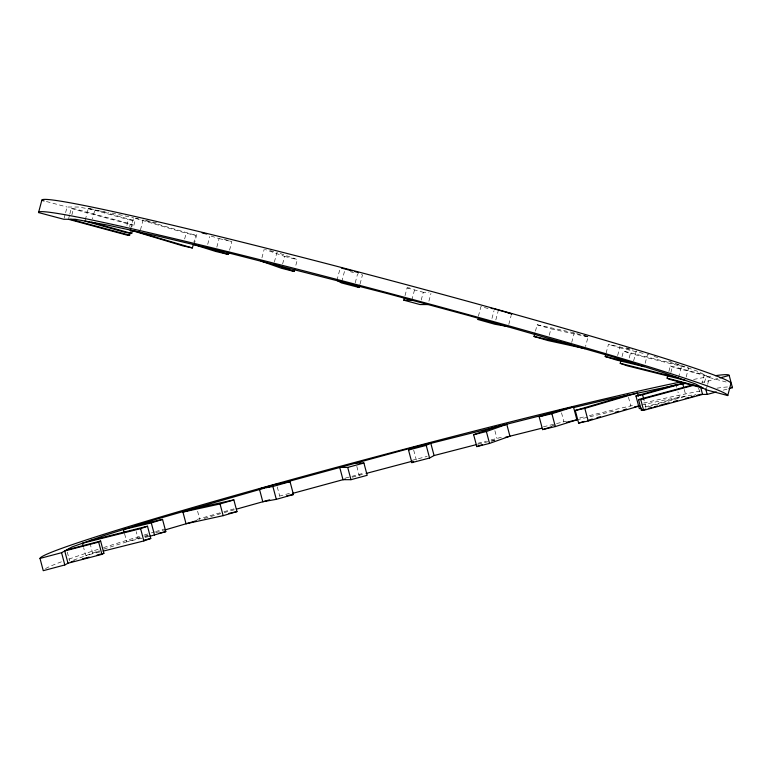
<?xml version="1.0" encoding="UTF-8"?>
<svg xmlns="http://www.w3.org/2000/svg" width="771" height="771" viewBox="0 0 771 771"><rect width="100%" height="100%" fill="white"/><g stroke="black" fill="none" stroke-linecap="round" stroke-linejoin="round"><path stroke-width="0.58" stroke-dasharray="3.85 2.89" d="M64.128 218.174L65.304 213.712M65.602 212.594L67.087 207.023L78.411 207.023L108.557 212.43M68.725 218.212L69.583 214.974M69.862 213.895L71.298 208.507L73.553 208.507L132.487 224.438L131.629 227.667M71.838 214.974L73.553 208.507M85.263 219.928L88.318 208.411L94.939 209.596L92.472 218.887M126.897 225.402L128.429 219.658L135.041 220.843L133.21 227.734M129.653 226.597L130.232 224.438L132.487 224.438M130.598 228.948L133.566 217.808L186.168 233.237L195.728 235.328L193.897 242.219M140.457 229.922L143.127 219.889L139.936 219.195M184.645 238.971L186.168 233.237M194.09 244.686L197.347 232.428M207.707 244.368L209.779 236.562M216.824 247.154L219.099 238.586L211.148 236.09M229.546 250.18L231.83 241.612L223.869 239.116M261.928 257.822L264.222 249.178M274.37 262.092L276.953 252.368L297.355 259.586L295.351 267.151M282.62 263.961L284.624 256.396L265.359 249.573M336.927 280.413L339.895 269.272M341.736 281.743L344.782 270.255M355.229 282.803L357.59 273.888M360.047 284.056L362.486 274.871L358.062 273.715M405.006 295.707L407.078 287.901L411.647 287.901M411.801 300.179L415.058 287.92M421.217 300.092L423.289 292.276L428.994 292.276M428.898 301.21L430.97 293.414M478.396 316.187L480.959 306.54L490.105 309.104M491.956 318.471L494.028 310.674M495.82 319.917L498.105 311.349M508.793 324.398L511.163 315.484M535.45 331.154L537.146 324.774L574.25 332.879L588.061 336.937L585.517 346.516M549.26 335.212L550.957 328.822L588.061 336.937M571.706 342.459L574.25 332.879M606.093 353.176L608.464 344.261L632.808 350.044M617.638 355.576L619.711 347.779L608.464 344.261M622.024 356.665L623.498 351.094L681.651 365.666L678.692 376.807M629.213 357.995L630.399 353.532L623.498 351.094M633.617 360.905L636.287 350.872M645.163 363.314L647.534 354.39L649.712 355.074M668.891 371.468L670.375 365.897L704.299 374.745L702.227 382.541M670.857 372.547L672.341 366.977L670.375 365.897M686.18 377.019L688.542 368.104L630.399 353.532M704.492 382.512L706.265 375.824L672.341 366.977M706.477 388.709L707.364 385.375M707.662 384.257L709.436 377.568L698.873 371.757L667.146 360.529M73.573 560.141L99.305 550.687M103.767 549.106L140.177 537.58M491.532 441.388L494.934 440.193M144.601 536.192L147.916 535.161M155.646 532.742L163.491 530.39M204.276 518.43L220.824 513.573M224.139 512.599L235.512 509.419M645.048 407.001L679.424 397.364L677.94 391.793M684.889 396.496L645.934 407.425L643.795 399.388M352.251 477.191L364.953 473.751M717.705 378.494L703.913 382.156L701.649 382.156M723.256 390.145L727.853 388.931M477.914 444.221L494.934 439.952M99.584 551.313L92.607 553.058L90.535 545.251M99.671 551.997L85.716 555.496L83.644 547.699M551.978 425.746L555.303 424.956M576.91 419.819L614.314 410.962M140.293 537.715L137.97 538.274L136.197 531.585M144.929 536.616L148.408 535.787M148.745 536.549L126.723 541.791L124.651 533.985M641.829 404.948L663.407 400.226L695.847 394.415M111.978 213.085L133.566 217.808M135.686 218.27L138.876 218.964M146.49 220.631L152.099 221.855M153.217 222.096L156.58 222.838M219.099 238.586L231.83 241.612M619.711 347.779L645.211 353.841M270.014 250.623L275.796 252.078M284.624 256.396L297.355 259.586M350.313 271.7L353.629 272.568M46.405 201.53L67.087 207.023M709.436 377.568L726.455 382.088M407.078 287.901L423.289 292.276M71.298 208.507L130.232 224.438M97.223 210.242L135.041 220.843M88.318 208.411L128.429 219.658M584.408 335.269L588.977 336.609M537.146 324.774L550.957 328.822M145.411 220.564L195.728 235.328M626.341 347.769L630.765 349.147M654.068 356.443L659.513 358.149M698.584 387.958L700.02 393.345M684.263 389.49L686.036 396.178M676.167 385.105L676.755 387.331M628.471 397.258L630.842 406.172M561.519 412.813L563.89 421.727M494.905 430.738L496.91 438.304M413.699 450.129L416.369 460.162M356.828 466.397L359.199 475.312M277.271 486.925L279.642 495.84M197.598 511.212L199.862 519.731M67.289 552.103L69.66 561.018M45.508 568.612A356.539 12.047 -14.9 0 1 61.487 561.789M68.889 559.11A356.539 12.047 -14.9 0 1 99.372 548.923M103.565 547.583A356.539 12.047 -14.9 0 1 143.078 535.373M144.09 535.064A356.539 12.047 -14.9 0 1 150.297 533.204M151.347 532.886A356.539 12.047 -14.9 0 1 154.528 531.932M155.607 531.614A356.539 12.047 -14.9 0 1 164.348 529.012M196.99 519.461A356.539 12.047 -14.9 0 1 222.858 512.04M223.956 511.722A356.539 12.047 -14.9 0 1 233.95 508.879M279.256 496.187A356.539 12.047 -14.9 0 1 291.178 492.891M345.408 478.097A356.539 12.047 -14.9 0 1 364.134 473.057M411.945 460.374A356.539 12.047 -14.9 0 1 427.182 456.384M477.924 443.267A356.539 12.047 -14.9 0 1 486.299 441.137M491.079 439.913A356.539 12.047 -14.9 0 1 501.796 437.205M543.43 426.797A356.539 12.047 -14.9 0 1 566.251 421.197M579.734 417.93A356.539 12.047 -14.9 0 1 584.553 416.774M589.323 415.627A356.539 12.047 -14.9 0 1 634.427 405.064M643.592 402.992A356.539 12.047 -14.9 0 1 701.995 390.724M716.963 388.179A356.539 12.047 -14.9 0 1 728.711 386.926M693.592 379.438A356.539 12.047 -14.9 0 1 712.799 376.055"/><path stroke-width="1.16" d="M38.55 212.574L41.807 200.315A356.539 12.047 14.9 0 1 387.977 279.757A356.539 12.047 14.9 0 1 730.995 383.293L727.747 395.552L706.178 389.827L695.615 384.016L663.889 372.788L613.147 356.915L469.549 315.782L386.473 293.327L225.681 252.194L158.932 236.321L107.593 225.093L75.153 219.282L63.829 219.282L38.55 212.574A356.539 12.047 14.9 0 1 384.719 292.016A356.539 12.047 14.9 0 1 727.747 395.552M193.29 244.513L192.374 247.954L182.814 245.862L130.309 230.066M68.436 219.282L127.369 235.213L129.624 235.213L130.482 231.984M84.964 221.046L125.066 232.293L131.687 233.478L132.294 231.184M130.203 230.433L139.869 232.158M194.09 244.686L215.687 251.442L228.409 254.469L228.977 252.329M261.07 261.061L281.463 268.279L294.194 271.469L294.773 269.31M336.927 280.413L341.428 282.89L359.132 287.506L359.739 285.203M428.011 304.555L420.022 304.555L403.821 300.179L404.409 297.943M511.462 314.366L511.616 313.768L494.481 308.959M584.958 348.646L547.853 340.531L534.033 336.484L534.881 333.284M644.277 366.659L616.453 360.038L605.206 356.52L605.804 354.294M685.284 380.363L627.141 365.791L620.241 363.353L621.127 360.009M703.007 388.083L669.083 379.236L667.117 378.156L668.004 374.812M66.701 549.877L100.625 541.03L103.883 553.289L101.917 554.368L67.993 563.216L64.822 564.96L43.253 570.685L40.005 558.426L61.564 552.701L72.127 546.89L103.854 535.662L154.595 519.789L264.106 488.216M67.993 563.216L64.735 550.957L98.659 542.109L100.625 541.03M408.514 450.004L413.015 447.527L430.71 442.92L434.073 455.545L429.572 458.022L411.868 462.639L408.514 450.004L426.218 445.387L430.71 442.92M411.868 462.639L413.67 461.646M83.345 546.581L82.458 543.237L140.601 528.665L147.502 526.227L150.759 538.486L143.859 540.924L103.16 551.13M473.645 434.719L494.047 427.5L506.778 424.31L509.93 436.193L489.537 443.412L476.806 446.602L473.645 434.719L486.376 431.529L506.778 424.31M476.806 446.602L482.473 444.597M124.353 532.877L123.466 529.532L151.289 522.911L162.536 519.394L165.794 531.653L149.911 536.279M539.17 416.745L560.768 409.989L573.489 406.963L576.91 419.819L555.313 426.575L542.591 429.601L539.17 416.745L551.901 413.719L573.489 406.963M542.591 429.601L551.679 426.758M182.939 512.069L196.75 508.012L233.854 499.907L236.967 511.616L223.147 515.664L186.042 523.779L182.939 512.069L220.043 503.955L233.854 499.907M164.618 530.062L196.403 520.743M639.651 405.903L588.186 420.995L578.626 423.086L575.272 410.461L627.873 395.031M575.272 410.461L584.832 408.37L637.434 392.94L638.33 396.284M578.626 423.086L584.341 421.409M588.919 420.07L592.35 419.067M596.927 417.718L600.358 416.716M615.219 412.36L618.65 411.348M623.228 410.008L626.659 408.996M259.384 488.901L276.519 484.092L290.041 481.673L293.452 494.529L276.317 499.338L262.795 501.757L259.384 488.901L272.895 486.482L290.041 481.673M266.39 487.58L269.821 486.617M641.52 408.216L639.313 408.611L635.959 395.976L676.061 384.729L682.682 383.544L683.665 387.264M635.959 395.976L642.571 394.791L682.682 383.544M236.649 509.091L269.648 499.839M292.392 493.459L345.312 479.061M347.711 467.409L363.922 463.034L367.179 475.312L350.978 479.687L342.989 479.687L339.732 467.428L347.711 467.409L350.978 479.687M700.56 386.878L702.564 394.415L643.631 410.345L641.376 410.345L638.513 399.571L691.664 385.211M366.109 473.442L411.82 461.347M638.513 399.571L640.768 399.571L693.929 385.211M641.376 410.345L645.992 409.093M648.305 408.476L651.774 407.531M654.087 406.915L657.547 405.97M659.86 405.353L669.103 402.848M673.729 401.604L677.198 400.669M685.284 398.482L688.754 397.537M691.057 396.92L694.526 395.976M696.839 395.359L700.309 394.415L707.171 394.415L716.365 391.976M719.998 377.886L729.193 375.448L732.45 387.707L729 388.623M414.22 447.614L418.643 446.457M420.86 445.879L559.813 410.847M434.073 455.545L476.786 444.501M71.086 561.837L74.479 560.951M82.401 558.888L89.185 557.125M97.098 555.062L103.883 553.289M89.349 540.799L147.502 526.227M505.304 437.359L541.888 428.194M143.782 540.24L150.759 538.486M573.653 407.56L608.811 399.195L675.02 385.307M566.492 422.296L576.91 419.819M134.713 526.005L162.536 519.394M158.836 533.31L165.794 531.653M634.417 406.963L638.667 406.028M228.842 513.39L236.967 511.616M678.364 384.71L676.061 384.729M680.571 384.315L686.055 383.332M286.696 495.743L293.452 494.529M403.821 300.179L411.801 300.179M355.932 463.034L363.922 463.034M491.098 308.352L493.353 308.757M508.243 313.161L511.616 313.768M491.069 321.815L477.548 319.396L494.683 324.205L508.205 326.625M534.033 336.484L571.138 344.589M202.137 232.929L206.763 234.027M605.206 356.52L633.03 363.131M620.241 363.353L678.393 377.925M341.389 268.067L352.453 270.958M354.67 271.537L357.985 272.394M667.117 378.156L701.041 387.003M41.807 200.315L44.101 200.923M70.691 219.282L129.624 235.213M91.576 222.231L131.687 233.478M139.773 232.524L192.374 247.954M206.821 247.713L228.409 254.469M273.801 264.251L294.194 271.469M354.631 285.029L359.132 287.506M705.696 388.844L707.171 394.415M642.571 394.791L643.795 399.388M640.768 399.571L643.631 410.345M584.832 408.37L588.186 420.995M560.768 409.989L560.922 410.586M551.901 413.719L555.313 426.575M486.376 431.529L489.537 443.412M426.218 445.387L429.572 458.022M413.015 447.527L276.673 484.689L276.519 484.092M272.895 486.482L276.317 499.338M220.043 503.955L223.147 515.664M151.289 522.911L154.547 535.17M140.601 528.665L143.859 540.924M98.659 542.109L101.917 554.368M61.564 552.701L64.822 564.96M731.987 387.244A356.539 12.047 -14.9 0 1 732.45 387.707M40.005 558.426A356.539 12.047 -14.9 0 1 292.97 479.234A356.539 12.047 -14.9 0 1 681.275 381.876M715.43 375.67A356.539 12.047 -14.9 0 1 729.193 375.448"/></g></svg>
